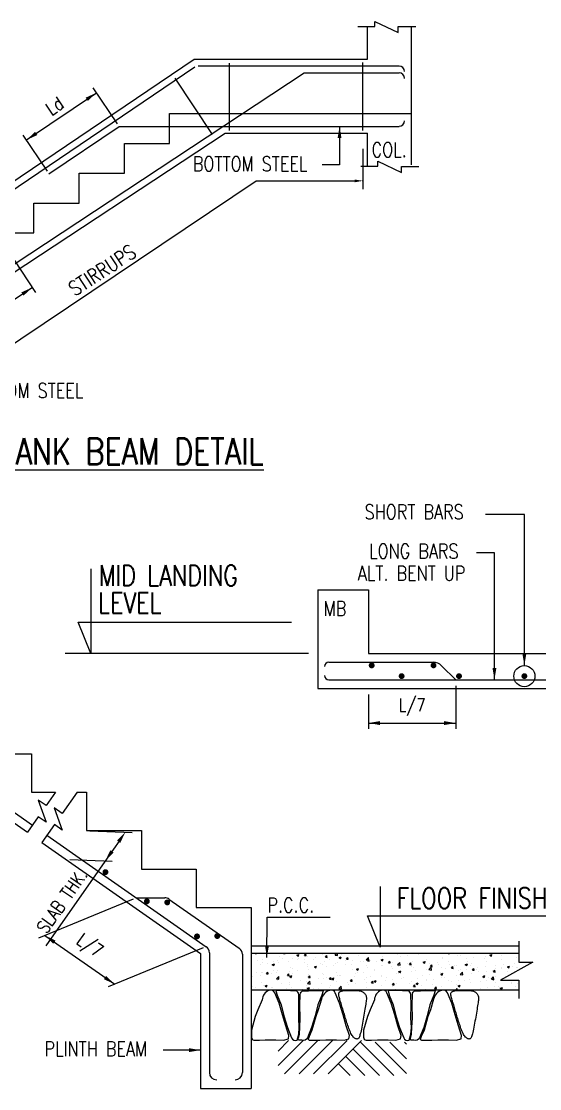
# Model space of a CAD drawing. Extents: x -93349148775 to 1048725102051, y -1180441401940 to 309370.
# Drawn here: x 103.6 to 191.9, y 164.8 to 346.8 of the extents above; entities that cross this region are included whole.
import ezdxf
from ezdxf.lldxf.tags import DXFTag

# ---------------------------------------------------------------- set-up
doc = ezdxf.new("R2010")
doc.units = 0
doc.header["$LTSCALE"] = 5
doc.header["$MEASUREMENT"] = 0
for name, color, linetype in [('DIM', 5, 'Continuous'), ('HT', 8, 'Continuous'), ('LEVEL', 5, 'Continuous'), ('LINE WORK', 4, 'Continuous'), ('NORMAL TEXT', 4, 'Continuous'), ('REINF', 6, 'Continuous'), ('sheet', 1, 'Continuous'), ('SUB TITLE', 3, 'Continuous'), ('TEXT', 4, 'Continuous'), ('TITLE', 6, 'Continuous'), ('WALL', 2, 'Continuous')]:
    doc.layers.add(name, color=color, linetype=linetype)
doc.styles.add('ROMANS', font='romans.shx', dxfattribs={"width": 0.8, "height": 2.25})
tags = doc.linetypes.add('DASHED2', pattern=[9.525, 6.35, -3.175]).pattern_tags.tags
tags[6:7] = [DXFTag(74, 4), DXFTag(75, 0), DXFTag(340, '0'), DXFTag(46, 1.0), DXFTag(50, 0.0), DXFTag(44, 0.0), DXFTag(45, 0.0)]
tags[4:5] = [DXFTag(74, 4), DXFTag(75, 0), DXFTag(340, '0'), DXFTag(46, 1.0), DXFTag(50, 0.0), DXFTag(44, 0.0), DXFTag(45, 0.0)]
tags = doc.linetypes.add('HIDDEN', pattern=[0.375, 0.25, -0.125]).pattern_tags.tags
tags[6:7] = [DXFTag(74, 4), DXFTag(75, 0), DXFTag(340, '0'), DXFTag(46, 1.0), DXFTag(50, 0.0), DXFTag(44, 0.0), DXFTag(45, 0.0)]
tags[4:5] = [DXFTag(74, 4), DXFTag(75, 0), DXFTag(340, '0'), DXFTag(46, 1.0), DXFTag(50, 0.0), DXFTag(44, 0.0), DXFTag(45, 0.0)]
doc.dimstyles.new('T1', dxfattribs={"dimtxt": 2.25, "dimasz": 2, "dimexe": 1, "dimexo": 0.5, "dimgap": 1, "dimtad": 1, "dimdec": 0, "dimzin": 1, "dimdsep": 46, "dimtxsty": 'ROMANS', "dimcen": 0.09, "dimclrd": 5, "dimclre": 5, "dimclrt": 4, "dimadec": 0, "dimazin": 0, "dimtfac": 1, "dimtdec": 0, "dimtofl": 0, "dimtmove": 0, "dimatfit": 3, "dimfxl": 0, "dimtolj": 1, "dimtzin": 1, "dimarcsym": 0})

# ---------------------------------------------------------------- blocks, each defined once
blk = doc.blocks.new('*X2')
for p, q in [((8345.1, 6506.7), (8345.1, 6506.7)), ((8345.5, 6508.4), (8353.1, 6503.3)), ((8353.1, 6503.3), (8354.8, 6508.4)), ((8434.2, 6507.1), (8434.2, 6507.1)), ((8538.4, 6505.5), (8540.9, 6508.4)), ((8538.4, 6505.5), (8550.4, 6504.5)), ((8550.4, 6504.5), (8549.7, 6508.4)), ((8626.3, 6502.8), (8626.3, 6502.8)), ((8630.5, 6494), (8644.5, 6499.4)), ((8630.5, 6494), (8640.5, 6487.3)), ((8640.5, 6487.3), (8644.5, 6499.4)), ((8681.9, 6493), (8691.5, 6504.4)), ((8681.9, 6493), (8693.8, 6491.9)), ((8693.8, 6491.9), (8691.5, 6504.4)), ((8807, 6499), (8807, 6499)), ((8825.3, 6480.4), (8835, 6491.9)), ((8837.3, 6479.3), (8835, 6491.9)), ((8885.8, 6494.6), (8885.8, 6494.6)), ((8890.6, 6494.7), (8903.7, 6508.4)), ((8890.6, 6494.7), (8908.4, 6491.9)), ((8908.4, 6491.9), (8906.4, 6508.4)), ((8935.9, 6501.1), (8935.9, 6501.1)), ((9052.6, 6492.9), (9052.6, 6492.9)), ((9317, 6502.1), (9317, 6502.1)), ((9387.6, 6488.7), (9387.6, 6488.7)), ((9463.3, 6498.6), (9463.3, 6498.6)), ((9663.9, 6508.4), (9670.8, 6503.8)), ((9670.8, 6503.8), (9672.4, 6508.4)), ((9724.9, 6491.5), (9724.9, 6491.5)), ((9744.1, 6493.7), (9744.1, 6493.7)), ((9825.9, 6504.3), (9825.9, 6504.3)), ((9948.3, 6494.5), (9962.3, 6499.8)), ((9948.3, 6494.5), (9958.2, 6487.8)), ((9958.2, 6487.7), (9962.3, 6499.8)), ((10025.3, 6489.8), (10025.3, 6489.8)), ((10041.2, 6502.8), (10041.2, 6502.8)), ((8361.2, 6457), (8361.2, 6457)), ((8381.6, 6428.2), (8381.6, 6428.2)), ((8393, 6462.8), (8393, 6462.8)), ((8396.7, 6443), (8396.7, 6443)), ((8425.8, 6479.3), (8425.8, 6479.3)), ((8431.7, 6434.8), (8431.7, 6434.8)), ((8462.5, 6429.5), (8476.5, 6434.9)), ((8462.5, 6429.5), (8472.4, 6422.8)), ((8467.9, 6452.4), (8467.9, 6452.4)), ((8472.4, 6422.8), (8476.5, 6434.9)), ((8499.4, 6457.1), (8499.4, 6457.1)), ((8507.4, 6444.7), (8507.4, 6444.7)), ((8509.6, 6482.8), (8509.6, 6482.8)), ((8532.5, 6474.8), (8532.5, 6474.8)), ((8574.7, 6447.9), (8574.7, 6447.9)), ((8600.4, 6469.9), (8600.4, 6469.9)), ((8633.7, 6461.4), (8633.7, 6461.4)), ((8639.3, 6470.3), (8639.3, 6470.3)), ((8681.5, 6443.4), (8681.5, 6443.4)), ((8683.8, 6468), (8683.8, 6468)), ((8701.8, 6418.3), (8701.8, 6418.3)), ((8702.7, 6432.8), (8702.7, 6432.8)), ((8704.3, 6484.9), (8704.3, 6484.9)), ((8746.1, 6465.8), (8746.1, 6465.8)), ((8749.9, 6413.5), (8763.9, 6418.9)), ((8759.5, 6477.9), (8759.5, 6477.9)), ((8759.9, 6406.8), (8763.9, 6418.9)), ((8788.2, 6438.9), (8788.2, 6438.9)), ((8804.5, 6432.4), (8804.5, 6432.4)), ((8819.3, 6452.8), (8819.3, 6452.8)), ((8825.3, 6480.4), (8837.3, 6479.4)), ((8833.2, 6415.7), (8833.2, 6415.7)), ((8852.8, 6461.3), (8852.8, 6461.3)), ((8883.3, 6422.3), (8883.3, 6422.3)), ((8895, 6434.4), (8895, 6434.4)), ((8905.6, 6445.2), (8905.6, 6445.2)), ((8918, 6478), (8932, 6483.4)), ((8918, 6478), (8927.9, 6471.3)), ((8927.9, 6471.3), (8932, 6483.4)), ((8935.9, 6472.9), (8935.9, 6472.9)), ((8959.1, 6432.2), (8959.1, 6432.2)), ((8959.6, 6456.7), (8959.6, 6456.7)), ((8968.8, 6467.9), (8978.4, 6479.3)), ((8968.8, 6467.9), (8980.7, 6466.8)), ((8980.7, 6466.8), (8978.4, 6479.3)), ((9001.8, 6429.9), (9001.8, 6429.9)), ((9009.4, 6460.2), (9009.4, 6460.2)), ((9066.4, 6452.2), (9066.4, 6452.2)), ((9085.4, 6448.9), (9085.4, 6448.9)), ((9104, 6461.6), (9119.6, 6477.8)), ((9104, 6461.6), (9121.8, 6458.8)), ((9108.5, 6425.4), (9108.5, 6425.4)), ((9112.1, 6474.3), (9112.1, 6474.3)), ((9112.2, 6455.3), (9121.9, 6466.8)), ((9112.2, 6455.3), (9124.2, 6454.3)), ((9121.8, 6458.8), (9119.6, 6477.8)), ((9124.2, 6454.2), (9121.9, 6466.8)), ((9135.4, 6455.5), (9135.4, 6455.5)), ((9173.1, 6447.7), (9173.1, 6447.7)), ((9205.4, 6462), (9219.4, 6467.4)), ((9205.4, 6462), (9215.3, 6455.3)), ((9210.7, 6420.5), (9210.7, 6420.5)), ((9211.2, 6465.4), (9211.2, 6465.4)), ((9213.1, 6487.1), (9213.1, 6487.1)), ((9215.3, 6455.3), (9219.4, 6467.4)), ((9215.3, 6420.9), (9215.3, 6420.9)), ((9255.7, 6442.8), (9265.3, 6454.2)), ((9255.7, 6442.8), (9267.6, 6441.7)), ((9267.6, 6441.7), (9265.3, 6454.2)), ((9279.9, 6443.2), (9279.9, 6443.2)), ((9314.6, 6435.5), (9314.6, 6435.5)), ((9317.5, 6428.5), (9333, 6444.7)), ((9317.5, 6428.5), (9335.2, 6425.7)), ((9322.1, 6416.4), (9322.1, 6416.4)), ((9335.3, 6425.7), (9333, 6444.7)), ((9337.5, 6482.1), (9337.5, 6482.1)), ((9386.7, 6438.7), (9386.7, 6438.7)), ((9394.2, 6433.6), (9394.2, 6433.6)), ((9399.1, 6430.2), (9408.8, 6441.7)), ((9399.1, 6430.2), (9411.1, 6429.2)), ((9411.1, 6429.1), (9408.8, 6441.7)), ((9410.7, 6419.7), (9410.7, 6419.7)), ((9417.3, 6449.6), (9417.3, 6449.6)), ((9492.8, 6446), (9506.8, 6451.3)), ((9492.8, 6446), (9502.8, 6439.3)), ((9493.4, 6434.2), (9493.4, 6434.2)), ((9502.8, 6439.3), (9506.8, 6451.3)), ((9510.9, 6453.6), (9510.9, 6453.6)), ((9518.3, 6462.4), (9518.3, 6462.4)), ((9537, 6436.4), (9537, 6436.4)), ((9542.6, 6417.7), (9552.2, 6429.1)), ((9542.6, 6417.7), (9554.5, 6416.6)), ((9554.6, 6416.6), (9552.2, 6429.1)), ((9587.1, 6443), (9587.1, 6443)), ((9600.2, 6429.7), (9600.2, 6429.7)), ((9622.2, 6477.4), (9622.2, 6477.4)), ((9627.5, 6473.6), (9627.5, 6473.6)), ((9662.8, 6452.9), (9662.8, 6452.9)), ((9675.4, 6429.7), (9675.4, 6429.7)), ((9686, 6405.1), (9695.7, 6416.6)), ((9698, 6404), (9695.7, 6416.6)), ((9707, 6425.2), (9707, 6425.2)), ((9722.4, 6424.9), (9722.4, 6424.9)), ((9780.2, 6430), (9794.2, 6435.3)), ((9780.2, 6430), (9790.2, 6423.2)), ((9789.1, 6469.6), (9789.1, 6469.6)), ((9790.2, 6423.2), (9794.2, 6435.3)), ((9792.1, 6449.8), (9792.1, 6449.8)), ((9813.7, 6420.7), (9813.7, 6420.7)), ((9823.4, 6437.7), (9823.4, 6437.7)), ((9839.2, 6476.2), (9839.2, 6476.2)), ((9908.7, 6469.8), (9908.7, 6469.8)), ((9914.9, 6486.1), (9914.9, 6486.1)), ((9920.5, 6416.2), (9920.5, 6416.2)), ((9927.3, 6452.7), (9927.3, 6452.7)), ((9988.6, 6423.9), (9988.6, 6423.9)), ((10030, 6466.8), (10030, 6466.8)), ((10038.7, 6430.5), (10038.7, 6430.5)), ((10067.7, 6413.9), (10081.7, 6419.3)), ((10077.6, 6407.2), (10081.7, 6419.3)), ((10101.7, 6419.8), (10101.7, 6419.8)), ((10114.4, 6440.4), (10114.4, 6440.4)), ((10131, 6479.6), (10131, 6479.6)), ((8329, 6349.3), (8329, 6349.3)), ((8352.7, 6372.8), (8352.7, 6372.8)), ((8379.1, 6355.9), (8379.1, 6355.9)), ((8386, 6377.6), (8386, 6377.6)), ((8394.3, 6376.4), (8394.3, 6376.4)), ((8422.7, 6367.6), (8432.4, 6379.1)), ((8422.7, 6367.6), (8434.7, 6366.6)), ((8434.7, 6366.6), (8432.4, 6379.1)), ((8454.8, 6365.9), (8454.8, 6365.9)), ((8469.4, 6392.8), (8469.4, 6392.8)), ((8490.2, 6333), (8505.8, 6349.2)), ((8492.8, 6373.1), (8492.8, 6373.1)), ((8496.9, 6390.5), (8496.9, 6390.5)), ((8508, 6330.2), (8505.8, 6349.2)), ((8566.2, 6355.1), (8575.8, 6366.6)), ((8566.2, 6355.1), (8578.1, 6354)), ((8578.1, 6354), (8575.8, 6366.5)), ((8581.1, 6382.5), (8581.1, 6382.5)), ((8581.9, 6349), (8595.9, 6354.4)), ((8581.9, 6349), (8591.8, 6342.3)), ((8586, 6412.8), (8586, 6412.8)), ((8591.8, 6342.3), (8595.9, 6354.4)), ((8598, 6403.3), (8598, 6403.3)), ((8599.5, 6368.6), (8599.5, 6368.6)), ((8631.2, 6389.1), (8631.2, 6389.1)), ((8699.4, 6351.7), (8699.4, 6351.7)), ((8706.3, 6364.1), (8706.3, 6364.1)), ((8706.9, 6399), (8706.9, 6399)), ((8709.6, 6342.5), (8719.3, 6354)), ((8709.6, 6342.5), (8721.6, 6341.5)), ((8721.6, 6341.5), (8719.3, 6354)), ((8749.9, 6413.5), (8759.9, 6406.8)), ((8802.1, 6365.8), (8802.1, 6365.8)), ((8813, 6359.6), (8813, 6359.6)), ((8830.7, 6343.4), (8830.7, 6343.4)), ((8903.1, 6378.6), (8903.1, 6378.6)), ((8906.4, 6353.4), (8906.4, 6353.4)), ((8919.8, 6355.1), (8919.8, 6355.1)), ((8927.7, 6353.5), (8927.7, 6353.5)), ((9007, 6393.6), (9007, 6393.6)), ((9026.6, 6350.6), (9026.6, 6350.6)), ((9032.7, 6370), (9032.7, 6370)), ((9037.3, 6397.5), (9051.3, 6402.9)), ((9037.3, 6397.5), (9047.3, 6390.8)), ((9044.3, 6373.5), (9044.3, 6373.5)), ((9047.3, 6390.8), (9051.3, 6402.9)), ((9082.8, 6376.6), (9082.8, 6376.6)), ((9109.7, 6407.7), (9109.7, 6407.7)), ((9133.3, 6346.1), (9133.3, 6346.1)), ((9158.6, 6386.5), (9158.6, 6386.5)), ((9160.9, 6393.6), (9160.9, 6393.6)), ((9208.3, 6353.9), (9208.3, 6353.9)), ((9208.9, 6349.7), (9208.9, 6349.7)), ((9277.6, 6413.6), (9277.6, 6413.6)), ((9284.9, 6403.2), (9284.9, 6403.2)), ((9312.2, 6368.9), (9312.2, 6368.9)), ((9324.8, 6381.5), (9338.8, 6386.8)), ((9324.8, 6381.5), (9334.7, 6374.8)), ((9325.5, 6369.7), (9325.5, 6369.7)), ((9334.7, 6374.7), (9338.8, 6386.8)), ((9334.9, 6409.8), (9334.9, 6409.8)), ((9414.8, 6383), (9414.8, 6383)), ((9428.8, 6411.8), (9428.8, 6411.8)), ((9442.1, 6389.7), (9442.1, 6389.7)), ((9484.4, 6357.5), (9484.4, 6357.5)), ((9515.9, 6395.8), (9515.9, 6395.8)), ((9530.9, 6395.4), (9546.5, 6411.6)), ((9530.9, 6395.4), (9548.7, 6392.6)), ((9534.4, 6364.1), (9534.4, 6364.1)), ((9535.6, 6407.3), (9535.6, 6407.3)), ((9548.7, 6392.6), (9546.5, 6411.6)), ((9558.8, 6409.7), (9558.8, 6409.7)), ((9610.2, 6374.1), (9610.2, 6374.1)), ((9612.2, 6365.4), (9626.2, 6370.8)), ((9612.2, 6365.4), (9622.1, 6358.7)), ((9617.3, 6344.2), (9617.3, 6344.2)), ((9619.7, 6410.8), (9619.7, 6410.8)), ((9622.1, 6358.7), (9626.2, 6370.8)), ((9642.4, 6402.8), (9642.4, 6402.8)), ((9686, 6405.1), (9698, 6404.1)), ((9720, 6358.3), (9720, 6358.3)), ((9736.5, 6390.7), (9736.5, 6390.7)), ((9744.4, 6362.3), (9759.9, 6378.5)), ((9744.4, 6362.3), (9762.1, 6359.5)), ((9749.1, 6398.3), (9749.1, 6398.3)), ((9751.8, 6359.7), (9751.8, 6359.7)), ((9762.1, 6359.5), (9759.9, 6378.5)), ((9786.6, 6397.3), (9786.6, 6397.3)), ((9821, 6371.1), (9821, 6371.1)), ((9829.5, 6392.5), (9839.1, 6404)), ((9829.5, 6392.5), (9841.5, 6391.5)), ((9841.5, 6391.5), (9839.1, 6404)), ((9855.9, 6393.8), (9855.9, 6393.8)), ((9862.3, 6407.2), (9862.3, 6407.2)), ((9868.4, 6379.8), (9868.4, 6379.8)), ((9899.6, 6349.4), (9913.6, 6354.8)), ((9899.6, 6349.4), (9909.6, 6342.7)), ((9909.6, 6342.7), (9913.6, 6354.8)), ((9924.9, 6386.1), (9924.9, 6386.1)), ((9936, 6345), (9936, 6345)), ((9957.8, 6329.2), (9973.4, 6345.4)), ((9962.6, 6389.3), (9962.6, 6389.3)), ((9972.9, 6380), (9982.6, 6391.5)), ((9972.9, 6380), (9984.9, 6379)), ((9975.6, 6326.4), (9973.4, 6345.4)), ((9984.9, 6378.9), (9982.6, 6391.5)), ((9985.1, 6399.8), (9985.1, 6399.8)), ((9986.1, 6351.6), (9986.1, 6351.6)), ((10027.2, 6411.6), (10027.2, 6411.6)), ((10027.6, 6400.2), (10027.6, 6400.2)), ((10067.7, 6413.9), (10077.6, 6407.2)), ((10069.4, 6384.8), (10069.4, 6384.8)), ((10128.6, 6413), (10128.6, 6413)), ((10134, 6407.1), (10134, 6407.1)), ((8326.4, 6277), (8326.4, 6277)), ((8347, 6275.4), (8347, 6275.4)), ((8391.8, 6309.9), (8391.8, 6309.9)), ((8402.2, 6287), (8402.2, 6287)), ((8413.8, 6284.5), (8427.8, 6289.9)), ((8413.8, 6284.5), (8423.8, 6277.8)), ((8423.8, 6277.8), (8427.8, 6289.9)), ((8453.8, 6270.9), (8453.8, 6270.9)), ((8461.1, 6273.4), (8461.1, 6273.4)), ((8490.2, 6333), (8508, 6330.2)), ((8494.5, 6323.9), (8494.5, 6323.9)), ((8528.5, 6303.6), (8528.5, 6303.6)), ((8577.8, 6293.5), (8577.8, 6293.5)), ((8578.6, 6310.2), (8578.6, 6310.2)), ((8593.1, 6270.2), (8593.1, 6270.2)), ((8595.5, 6336.7), (8595.5, 6336.7)), ((8654.3, 6320.2), (8654.3, 6320.2)), ((8694.4, 6313.5), (8694.4, 6313.5)), ((8697, 6285.2), (8697, 6285.2)), ((8701.3, 6268.5), (8715.3, 6273.8)), ((8703.6, 6299.9), (8719.2, 6316.1)), ((8703.6, 6299.9), (8721.4, 6297.1)), ((8711.2, 6261.8), (8715.3, 6273.8)), ((8721.4, 6297.1), (8719.2, 6316.1)), ((8742.3, 6269.6), (8742.3, 6269.6)), ((8780.6, 6336.8), (8780.6, 6336.8)), ((8799.7, 6299.2), (8799.7, 6299.2)), ((8811, 6333.5), (8811, 6333.5)), ((8853.1, 6330), (8862.7, 6341.5)), ((8853.1, 6330), (8865, 6328.9)), ((8853.8, 6274.5), (8853.8, 6274.5)), ((8859, 6289.6), (8859, 6289.6)), ((8865, 6328.9), (8862.7, 6341.4)), ((8869.3, 6333), (8883.3, 6338.4)), ((8869.3, 6333), (8879.2, 6326.3)), ((8879.2, 6326.3), (8883.3, 6338.3)), ((8900.7, 6312), (8900.7, 6312)), ((8917.1, 6266.8), (8932.7, 6283)), ((8934.9, 6264), (8932.7, 6283)), ((8975.6, 6309.6), (8975.6, 6309.6)), ((8980.1, 6291.1), (8980.1, 6291.1)), ((8996.5, 6317.4), (9006.2, 6328.9)), ((8996.5, 6317.4), (9008.5, 6316.4)), ((9004.6, 6327), (9004.6, 6327)), ((9008.5, 6316.4), (9006.2, 6328.9)), ((9030.2, 6297.7), (9030.2, 6297.7)), ((9092.2, 6329.6), (9092.2, 6329.6)), ((9104.8, 6274.5), (9104.8, 6274.5)), ((9105.9, 6307.7), (9105.9, 6307.7)), ((9107.3, 6341.1), (9107.3, 6341.1)), ((9140, 6304.9), (9149.6, 6316.4)), ((9140, 6304.9), (9151.9, 6303.8)), ((9151.9, 6303.8), (9149.6, 6316.3)), ((9156.7, 6317), (9170.7, 6322.3)), ((9156.7, 6317), (9166.7, 6310.2)), ((9166.7, 6310.2), (9170.7, 6322.3)), ((9205.8, 6287.3), (9205.8, 6287.3)), ((9232.3, 6324.3), (9232.3, 6324.3)), ((9240.1, 6341.6), (9240.1, 6341.6)), ((9282.3, 6330.9), (9282.3, 6330.9)), ((9283.4, 6292.3), (9293.1, 6303.8)), ((9283.4, 6292.3), (9295.4, 6291.3)), ((9285.3, 6279.7), (9285.3, 6279.7)), ((9295.4, 6291.3), (9293.1, 6303.8)), ((9309.7, 6302.3), (9309.7, 6302.3)), ((9346.9, 6337), (9346.9, 6337)), ((9358.1, 6340.9), (9358.1, 6340.9)), ((9401.9, 6299.7), (9401.9, 6299.7)), ((9412.4, 6316.4), (9412.4, 6316.4)), ((9426.9, 6279.8), (9436.5, 6291.3)), ((9426.9, 6279.8), (9438.8, 6278.7)), ((9431.8, 6278.6), (9431.8, 6278.6)), ((9438.8, 6278.7), (9436.5, 6291.2)), ((9444.1, 6300.9), (9458.2, 6306.3)), ((9444.1, 6300.9), (9454.1, 6294.2)), ((9453.6, 6332.5), (9453.6, 6332.5)), ((9454.1, 6294.2), (9458.2, 6306.3)), ((9481.8, 6285.2), (9481.8, 6285.2)), ((9513.4, 6329.2), (9513.4, 6329.2)), ((9518.5, 6319.7), (9518.5, 6319.7)), ((9557.6, 6295.2), (9557.6, 6295.2)), ((9560.4, 6328), (9560.4, 6328)), ((9570.3, 6267.2), (9580, 6278.7)), ((9582.3, 6266.2), (9580, 6278.7)), ((9614.9, 6277.6), (9614.9, 6277.6)), ((9635.2, 6339.7), (9635.2, 6339.7)), ((9667.2, 6323.5), (9667.2, 6323.5)), ((9683.9, 6311.8), (9683.9, 6311.8)), ((9717.6, 6291.7), (9717.6, 6291.7)), ((9731.6, 6284.9), (9745.6, 6290.3)), ((9731.6, 6284.9), (9741.5, 6278.2)), ((9734, 6318.4), (9734, 6318.4)), ((9741.5, 6278.2), (9745.6, 6290.3)), ((9773.9, 6319), (9773.9, 6319)), ((9809.7, 6328.4), (9809.7, 6328.4)), ((9818.6, 6304.5), (9818.6, 6304.5)), ((9880.7, 6314.5), (9880.7, 6314.5)), ((9922.5, 6319.5), (9922.5, 6319.5)), ((9933.5, 6272.7), (9933.5, 6272.7)), ((9957.8, 6329.2), (9975.6, 6326.4)), ((9976.8, 6280.5), (9976.8, 6280.5)), ((9987.5, 6310), (9987.5, 6310)), ((10009.2, 6282.7), (10009.2, 6282.7)), ((10019, 6268.9), (10033, 6274.3)), ((10019, 6268.9), (10028.9, 6262.2)), ((10025.2, 6333.6), (10025.2, 6333.6)), ((10029, 6262.2), (10033, 6274.3)), ((10093.5, 6300.5), (10093.5, 6300.5)), ((10094.2, 6305.5), (10094.2, 6305.5)), ((10123.7, 6279.8), (10123.7, 6279.8)), ((10135.5, 6299.3), (10135.5, 6299.3)), ((8560.6, 6266.4), (8560.6, 6266.4)), ((8667.3, 6261.9), (8667.3, 6261.9)), ((8701.3, 6268.5), (8711.2, 6261.8)), ((8778.1, 6264.5), (8778.1, 6264.5)), ((8917.1, 6266.8), (8934.9, 6264)), ((9002.1, 6260.5), (9002.1, 6260.5)), ((9168.6, 6259.6), (9168.6, 6259.6)), ((9305.5, 6262), (9305.5, 6262)), ((9511, 6262.6), (9511, 6262.6)), ((9570.3, 6267.2), (9582.3, 6266.2)), ((9716.9, 6258.4), (9723.4, 6266.2)), ((9724.9, 6258.4), (9723.4, 6266.1)), ((9860.2, 6260.4), (9860.2, 6260.4)), ((9883.4, 6266.1), (9883.4, 6266.1)), ((10022.7, 6267), (10022.7, 6267))]:
    blk.add_line(p, q)
blk = doc.blocks.new('*D401')
at = {"layer": 'DEFPOINTS', "color": 5, "linetype": 'ByBlock'}
for p in [(114.69, 208.78, 1002.91), (111.25, 203.87, 1002.91)]:
    blk.add_point(p, dxfattribs=at)
at = {"layer": 'DIM', "color": 5, "linetype": 'ByBlock', "lineweight": -2}
for p, q in [((115.28, 208.76, 1002.91), (122.51, 208.47, 1002.91)), ((120.54, 207.4, 1002.91), (119.03, 205.25, 1002.91)), ((119.03, 205.25, 1002.91), (107.77, 189.16, 1002.91)), ((111.84, 203.85, 1002.91), (119.07, 203.56, 1002.91))]:
    blk.add_line(p, q, dxfattribs=at)
at = {"layer": 'DIM', "color": 5, "linetype": 'ByBlock'}
for points in [[(121.32, 208.52, 1002.91), (119.9, 207.07, 1002.91), (120.45, 206.69, 1002.91)], [(117.89, 203.61, 1002.91), (118.76, 205.44, 1002.91), (119.31, 205.06, 1002.91)]]:
    blk.add_solid(points, dxfattribs=at)
at = {"layer": 'DIM', "color": 4, "linetype": 'ByBlock', "insert": (110.51, 196.78, 1002.91), "char_height": 2.25, "attachment_point": 5, "rotation": 55.008, "style": 'ROMANS'}
blk.add_mtext('SLAB THK.', dxfattribs=at)
blk = doc.blocks.new('rerrewt')
at = {"layer": 'HT'}
for p, q in [((299.47, 73.2), (303.75, 77.48)), ((299.47, 75.69), (301.26, 77.48)), ((300.55, 71.79), (306.24, 77.48)), ((303.04, 71.79), (308.73, 77.48)), ((305.53, 71.79), (311.22, 77.48)), ((308.02, 71.79), (313.71, 77.48)), ((313.53, 77.22), (319.23, 71.52)), ((316.02, 77.22), (321.38, 71.86)), ((318.51, 77.22), (321.38, 74.35)), ((321, 77.22), (321.38, 76.85)), ((311, 74.77), (314.25, 71.52)), ((312.25, 76.01), (316.74, 71.52)), ((309.76, 73.52), (311.76, 71.52))]:
    blk.add_line(p, q, dxfattribs=at)
blk = doc.blocks.new('*D402')
at = {"layer": 'DEFPOINTS', "color": 5, "linetype": 'ByBlock'}
for p in [(177.64, 233.99, 1002.91), (162.74, 232.49, 1002.91)]:
    blk.add_point(p, dxfattribs=at)
at = {"layer": 'DIM', "color": 5, "linetype": 'ByBlock', "lineweight": -2}
for p, q in [((177.64, 233.49, 1002.91), (177.64, 226.12, 1002.91)), ((162.74, 231.99, 1002.91), (162.74, 226.12, 1002.91)), ((162.74, 227.12, 1002.91), (177.64, 227.12, 1002.91))]:
    blk.add_line(p, q, dxfattribs=at)
at = {"layer": 'DIM', "color": 5, "linetype": 'ByBlock'}
for points in [[(162.74, 227.12, 1002.91), (164.74, 226.78, 1002.91), (164.74, 227.45, 1002.91)], [(177.64, 227.12, 1002.91), (175.64, 226.78, 1002.91), (175.64, 227.45, 1002.91)]]:
    blk.add_solid(points, dxfattribs=at)
at = {"layer": 'DIM', "color": 4, "linetype": 'ByBlock', "insert": (170.19, 229.83, 1002.91), "char_height": 2.25, "attachment_point": 5, "style": 'ROMANS'}
blk.add_mtext('L/7', dxfattribs=at)
blk = doc.blocks.new('*D406')
at = {"layer": 'DEFPOINTS', "color": 5, "linetype": 'ByBlock'}
for p in [(123.22, 197.33, 1002.91), (135.12, 188.99, 1002.91)]:
    blk.add_point(p, dxfattribs=at)
at = {"layer": 'sheet', "color": 5, "linetype": 'ByBlock', "lineweight": -2}
for p, q in [((122.67, 197.1, 1002.91), (106.49, 190.47, 1002.91)), ((107.59, 190.92, 1002.91), (119.5, 182.59, 1002.91)), ((134.57, 188.77, 1002.91), (118.4, 182.14, 1002.91))]:
    blk.add_line(p, q, dxfattribs=at)
at = {"layer": 'sheet', "color": 5, "linetype": 'ByBlock'}
for points in [[(107.59, 190.92, 1002.91), (109.04, 189.5, 1002.91), (109.42, 190.04, 1002.91)], [(119.5, 182.59, 1002.91), (117.67, 183.46, 1002.91), (118.05, 184.01, 1002.91)]]:
    blk.add_solid(points, dxfattribs=at)
at = {"layer": 'sheet', "color": 4, "linetype": 'ByBlock', "insert": (115.1, 188.97, 1002.91), "char_height": 2.25, "attachment_point": 5, "rotation": 325.008, "style": 'ROMANS'}
blk.add_mtext('L/7', dxfattribs=at)
blk = doc.blocks.new('*D409')
at = {"layer": 'DEFPOINTS', "color": 5, "linetype": 'ByBlock'}
for p in [(120.28, 328.85), (108.34, 320.79)]:
    blk.add_point(p, dxfattribs=at)
at = {"layer": 'sheet', "color": 5, "linetype": 'ByBlock', "lineweight": -2}
for p, q in [((120, 329.26), (115.85, 335.41)), ((104.47, 326.53), (116.4, 334.58)), ((108.06, 321.21), (103.91, 327.35))]:
    blk.add_line(p, q, dxfattribs=at)
at = {"layer": 'sheet', "color": 5, "linetype": 'ByBlock'}
for points in [[(116.4, 334.58), (114.93, 333.19), (114.56, 333.74)], [(104.47, 326.53), (106.32, 327.37), (105.94, 327.92)]]:
    blk.add_solid(points, dxfattribs=at)
at = {"layer": 'sheet', "color": 4, "linetype": 'ByBlock', "insert": (109.25, 332.32), "char_height": 2.25, "attachment_point": 5, "rotation": 34.0321, "style": 'ROMANS'}
blk.add_mtext('Ld', dxfattribs=at)
blk = doc.blocks.new('*D410')
at = {"layer": 'DEFPOINTS', "color": 5, "linetype": 'ByBlock'}
for p in [(102.03, 306.56), (89.75, 298.46)]:
    blk.add_point(p, dxfattribs=at)
at = {"layer": 'sheet', "color": 5, "linetype": 'ByBlock', "lineweight": -2}
for p, q in [((102.31, 306.14), (106, 300.54)), ((93.17, 293.27), (105.45, 301.37)), ((90.02, 298.04), (93.72, 292.44))]:
    blk.add_line(p, q, dxfattribs=at)
at = {"layer": 'sheet', "color": 5, "linetype": 'ByBlock'}
for points in [[(105.45, 301.37), (103.97, 299.99), (103.6, 300.55)], [(93.17, 293.27), (95.02, 294.1), (94.65, 294.65)]]:
    blk.add_solid(points, dxfattribs=at)
at = {"layer": 'sheet', "color": 4, "linetype": 'ByBlock', "insert": (98.14, 299.1), "char_height": 2.25, "attachment_point": 5, "rotation": 33.3885, "style": 'ROMANS'}
blk.add_mtext('Ld ', dxfattribs=at)

msp = doc.modelspace()

# ---------------------------------------------------------------- linework, layer by layer
at = {"color": 5, "linetype": 'ByBlock'}
for p, q in [((80.96, 277.51), (143.61, 319.56)), ((143.61, 319.56), (160.42, 319.56))]:
    msp.add_line(p, q, dxfattribs=at)
msp.add_solid([(160.42, 319.79), (160.42, 319.32), (161.82, 319.56)], dxfattribs=at)
at = {"layer": 'DEFPOINTS', "color": 0, "linetype": 'ByBlock'}
for p in [(136.15, 327.48), (161.82, 325.74)]:
    msp.add_point(p, dxfattribs=at)
at = {"layer": 'DIM', "color": 5, "linetype": 'HIDDEN'}
for p, q in [((128.86, 325.94), (128.86, 331.03)), ((121.15, 320.86), (121.15, 325.94)), ((121.15, 325.94), (128.86, 325.94)), ((113.43, 315.78), (113.43, 320.86)), ((113.43, 320.86), (121.15, 320.86)), ((105.72, 315.78), (113.43, 315.78)), ((105.72, 310.69), (105.72, 315.78)), ((98, 310.69), (105.72, 310.69))]:
    msp.add_line(p, q, dxfattribs=at)
at = {"layer": 'DIM', "color": 5, "linetype": 'DASHED2'}
msp.add_line((128.86, 331.03), (170.07, 331.03), dxfattribs=at)
at = {"layer": 'HT'}
for p, q in [((160.93, 345.9), (163.83, 345.9)), ((163.83, 345.9), (163.83, 346.75)), ((163.83, 346.75), (167.84, 344.85)), ((167.84, 344.85), (167.84, 345.86)), ((167.84, 345.86), (170.81, 345.86)), ((161.82, 325.04), (161.82, 318.15)), ((164.37, 322.07), (164.37, 322.92)), ((164.37, 322.92), (168.38, 321.01)), ((161.47, 322.07), (164.37, 322.07)), ((168.38, 321.01), (168.38, 322.03)), ((168.38, 322.03), (171.35, 322.03)), ((152.51, 238.96, 1002.91), (111.07, 238.96, 1002.91))]:
    msp.add_line(p, q, dxfattribs=at)
at = {"layer": 'HT', "elevation": 1002.91}
for points in [[(109.42, 215.33), (107.81, 213.04), (106.45, 213.99), (107.83, 210.2), (106.48, 211.15), (104.64, 208.51)], [(113.09, 215.33), (110.55, 211.71), (109.19, 212.67), (110.57, 208.88), (109.22, 209.82), (107.1, 206.78)], [(188.37, 189.96), (188.37, 186.34), (190.79, 186.34), (185.27, 183.3), (188.37, 183.3), (188.37, 180.18)]]:
    msp.add_lwpolyline(points, dxfattribs=at)
for points in [[(144.16, 173.06), (145.16, 173.14), (146.11, 173.1), (146.99, 173.1), (148.28, 173.06), (149.12, 173.29), (149.21, 173.87), (148.66, 175.52), (148.12, 177.37), (147.52, 179.36), (146.8, 181.13, 0.400098), (145.85, 181.55, 0.305522), (144.66, 179.94), (143.9, 178.25), (143.46, 177.1), (142.8, 174.75), (142.8, 173.56, 0.377927), (143.24, 173.06), (144.16, 173.06)], [(163.27, 173.06), (164.28, 173.14), (165.22, 173.1), (166.1, 173.1), (167.4, 173.06), (168.23, 173.29), (168.32, 173.87), (167.78, 175.52), (167.23, 177.37), (166.64, 179.36), (165.91, 181.13, 0.400098), (164.97, 181.55, 0.305522), (163.77, 179.94), (163.02, 178.25), (162.58, 177.1), (161.92, 174.75), (161.92, 173.56, 0.377927), (162.36, 173.06), (163.27, 173.06)]]:
    msp.add_lwpolyline(points, format="xyb", dxfattribs=at)
for points in [[(149.46, 181.49), (147.69, 181.52), (146.98, 181.48), (147.19, 180.72), (147.86, 179.07), (148.33, 177.22), (148.93, 175.22), (149.65, 173.46, 0.400098), (150.6, 173.03), (150.87, 174.08), (150.95, 175.22), (150.87, 176.88), (150.91, 179.02), (150.87, 180.83, 0.338097), (150.35, 181.49)], [(151.39, 173.03), (150.94, 173.04, -0.393625), (150.8, 173.23), (150.82, 173.47), (150.99, 174.08), (151.04, 175.22), (151.12, 176.88), (151.08, 179.02), (151.12, 180.83, -0.338097), (151.64, 181.49), (152.53, 181.49), (154.3, 181.52), (155.01, 181.48), (154.8, 180.72), (154.13, 179.07), (153.66, 177.22), (153.06, 175.22), (152.34, 173.46, -0.400098)], [(154.76, 180.05), (154.21, 178.25), (153.77, 177.1), (153.11, 174.75), (152.64, 173.66), (152.52, 173.34, 0.464041), (152.67, 173.06), (153.55, 173.06), (154.46, 173.06), (155.47, 173.14), (156.41, 173.1), (157.3, 173.1), (158.59, 173.06), (159.43, 173.29), (159.52, 173.87), (158.97, 175.52), (158.43, 177.37), (157.83, 179.36), (157.11, 181.13, 0.400098), (156.16, 181.55, 0.298535)], [(168.58, 181.49), (166.8, 181.52), (166.1, 181.48), (166.3, 180.72), (166.97, 179.07), (167.45, 177.22), (168.04, 175.22), (168.77, 173.46, 0.400098), (169.71, 173.03), (169.98, 174.08), (170.07, 175.22), (169.98, 176.88), (170.02, 179.02), (169.98, 180.83, 0.338097), (169.46, 181.49)], [(170.51, 173.03), (170.06, 173.04, -0.393625), (169.91, 173.23), (169.93, 173.47), (170.11, 174.08), (170.15, 175.22), (170.24, 176.88), (170.19, 179.02), (170.24, 180.83, -0.338097), (170.76, 181.49), (171.64, 181.49), (173.41, 181.52), (174.12, 181.48), (173.92, 180.72), (173.24, 179.07), (172.77, 177.22), (172.17, 175.22), (171.45, 173.46, -0.400098)], [(173.87, 180.05), (173.33, 178.25), (172.89, 177.1), (172.23, 174.75), (171.76, 173.66), (171.63, 173.34, 0.464041), (171.79, 173.06), (172.67, 173.06), (173.58, 173.06), (174.59, 173.14), (175.53, 173.1), (176.41, 173.1), (177.71, 173.06), (178.54, 173.29), (178.63, 173.87), (178.08, 175.52), (177.54, 177.37), (176.94, 179.36), (176.22, 181.13, 0.400098), (175.28, 181.55, 0.298535)]]:
    msp.add_lwpolyline(points, format="xyb", close=True, dxfattribs=at)
for points in [[(160.07, 173.72), (159.96, 173.87), (159.86, 174.03), (159.77, 174.21), (159.67, 174.41), (159.58, 174.62), (159.5, 174.84), (159.41, 175.07), (159.33, 175.3), (159.24, 175.54), (159.16, 175.78), (159.09, 176.02), (159.01, 176.26), (158.94, 176.51), (158.86, 176.75), (158.79, 176.99), (158.72, 177.23), (158.65, 177.47), (158.58, 177.71), (158.51, 177.94), (158.44, 178.17), (158.37, 178.4), (158.3, 178.63), (158.23, 178.85), (158.16, 179.07), (158.1, 179.29), (158.03, 179.5), (157.96, 179.71), (157.9, 179.9), (157.85, 180.09), (157.8, 180.27), (157.76, 180.43), (157.72, 180.58), (157.7, 180.71), (157.69, 180.82), (157.68, 180.92), (157.69, 181.01), (157.71, 181.09), (157.74, 181.16), (157.78, 181.22), (157.83, 181.27), (157.9, 181.32), (157.97, 181.36), (158.06, 181.4), (158.15, 181.43), (158.26, 181.46), (158.37, 181.48), (158.49, 181.5), (158.62, 181.52), (158.76, 181.53), (158.9, 181.53), (159.04, 181.54), (159.19, 181.54), (159.34, 181.54), (159.49, 181.53), (159.63, 181.53), (159.77, 181.53), (159.9, 181.53), (160.03, 181.53), (160.15, 181.52), (160.27, 181.52), (160.39, 181.52), (160.5, 181.52), (160.62, 181.52), (160.73, 181.52), (160.85, 181.51), (160.96, 181.51), (161.08, 181.5), (161.19, 181.49), (161.31, 181.47), (161.42, 181.44), (161.54, 181.4), (161.65, 181.35), (161.76, 181.29), (161.87, 181.22), (161.97, 181.14), (162.07, 181.05), (162.16, 180.95), (162.24, 180.84), (162.3, 180.72), (162.35, 180.6), (162.38, 180.47), (162.4, 180.33), (162.41, 180.18), (162.4, 180.02), (162.39, 179.84), (162.36, 179.64), (162.33, 179.42), (162.29, 179.18), (162.25, 178.92), (162.2, 178.63), (162.15, 178.33), (162.1, 178.01), (162.04, 177.67), (161.98, 177.33), (161.92, 176.98), (161.86, 176.63), (161.8, 176.27), (161.74, 175.93), (161.67, 175.59), (161.61, 175.26), (161.55, 174.95), (161.49, 174.66), (161.43, 174.39), (161.37, 174.15), (161.31, 173.95), (161.26, 173.77), (161.21, 173.62), (161.15, 173.5), (161.09, 173.41), (161.03, 173.34), (160.95, 173.29), (160.88, 173.26), (160.79, 173.25), (160.7, 173.26), (160.6, 173.29), (160.49, 173.34), (160.39, 173.4), (160.28, 173.49), (160.17, 173.59)], [(179.18, 173.72), (179.08, 173.87), (178.98, 174.03), (178.88, 174.21), (178.79, 174.41), (178.7, 174.62), (178.61, 174.84), (178.52, 175.07), (178.44, 175.3), (178.36, 175.54), (178.28, 175.78), (178.2, 176.02), (178.12, 176.26), (178.05, 176.51), (177.98, 176.75), (177.9, 176.99), (177.83, 177.23), (177.76, 177.47), (177.69, 177.71), (177.62, 177.94), (177.55, 178.17), (177.48, 178.4), (177.41, 178.63), (177.35, 178.85), (177.28, 179.07), (177.21, 179.29), (177.14, 179.5), (177.08, 179.71), (177.02, 179.9), (176.96, 180.09), (176.91, 180.27), (176.87, 180.43), (176.84, 180.58), (176.81, 180.71), (176.8, 180.82), (176.8, 180.92), (176.81, 181.01), (176.82, 181.09), (176.85, 181.16), (176.9, 181.22), (176.95, 181.27), (177.01, 181.32), (177.09, 181.36), (177.17, 181.4), (177.27, 181.43), (177.37, 181.46), (177.48, 181.48), (177.6, 181.5), (177.73, 181.52), (177.87, 181.53), (178.01, 181.53), (178.16, 181.54), (178.31, 181.54), (178.45, 181.54), (178.6, 181.53), (178.75, 181.53), (178.88, 181.53), (179.02, 181.53), (179.15, 181.53), (179.27, 181.52), (179.39, 181.52), (179.5, 181.52), (179.62, 181.52), (179.73, 181.52), (179.85, 181.52), (179.96, 181.51), (180.08, 181.51), (180.19, 181.5), (180.31, 181.49), (180.42, 181.47), (180.54, 181.44), (180.65, 181.4), (180.76, 181.35), (180.88, 181.29), (180.99, 181.22), (181.09, 181.14), (181.19, 181.05), (181.27, 180.95), (181.35, 180.84), (181.41, 180.72), (181.46, 180.6), (181.5, 180.47), (181.52, 180.33), (181.52, 180.18), (181.52, 180.02), (181.5, 179.84), (181.47, 179.64), (181.44, 179.42), (181.4, 179.18), (181.36, 178.92), (181.31, 178.63), (181.26, 178.33), (181.21, 178.01), (181.15, 177.67), (181.1, 177.33), (181.04, 176.98), (180.98, 176.63), (180.91, 176.27), (180.85, 175.93), (180.79, 175.59), (180.72, 175.26), (180.66, 174.95), (180.6, 174.66), (180.54, 174.39), (180.48, 174.15), (180.43, 173.95), (180.37, 173.77), (180.32, 173.62), (180.26, 173.5), (180.2, 173.41), (180.14, 173.34), (180.07, 173.29), (179.99, 173.26), (179.9, 173.25), (179.81, 173.26), (179.71, 173.29), (179.61, 173.34), (179.5, 173.4), (179.39, 173.49), (179.29, 173.59)]]:
    msp.add_lwpolyline(points, close=True, dxfattribs=at)
at = {"layer": 'HT'}
msp.add_circle((189.33, 235.12, 1002.91), 1.8, dxfattribs=at)
msp.add_point((161.82, 319.56), dxfattribs=at)
at = {"layer": 'LEVEL', "elevation": 1002.91}
for points in [[(115.45, 253.4), (115.45, 238.96), (113.26, 244.32), (149.62, 244.32)], [(164.78, 199.25), (164.78, 188.91), (162.59, 194.26), (196.77, 194.26)]]:
    msp.add_lwpolyline(points, dxfattribs=at)
at = {"layer": 'LINE WORK'}
for p, q in [((162.6, 340.3), (162.6, 345.91)), ((170.07, 322.3), (170.07, 345.93)), ((72.83, 299.63), (133.06, 340.3)), ((133.06, 340.3), (162.6, 340.3)), ((76.62, 287.01), (138.33, 327.68)), ((138.33, 327.68), (162.6, 327.68)), ((162.6, 322.08), (162.6, 327.68)), ((154.13, 249.84, 1002.91), (154.13, 232.99, 1002.91)), ((154.13, 249.84, 1002.91), (162.74, 249.84, 1002.91)), ((162.74, 249.84, 1002.91), (162.74, 238.98, 1002.91)), ((162.74, 238.98, 1002.91), (199.06, 238.98, 1002.91)), ((66, 235.55, 1002.91), (104.64, 208.51, 1002.91)), ((154.13, 232.99, 1002.91), (200.94, 232.99, 1002.91)), ((95.97, 221.89, 1002.91), (105.33, 221.89, 1002.91)), ((105.33, 221.89, 1002.91), (105.33, 215.33, 1002.91)), ((105.33, 215.33, 1002.91), (109.42, 215.33, 1002.91)), ((113.09, 215.33, 1002.91), (114.69, 215.33, 1002.91)), ((114.69, 215.33, 1002.91), (114.69, 208.78, 1002.91)), ((114.69, 208.78, 1002.91), (124.05, 208.78, 1002.91)), ((124.05, 208.78, 1002.91), (124.05, 202.23, 1002.91)), ((107.1, 206.78, 1002.91), (134.15, 187.84, 1002.91)), ((124.05, 202.23, 1002.91), (133.41, 202.23, 1002.91)), ((133.41, 202.23, 1002.91), (133.41, 195.68, 1002.91)), ((133.41, 195.68, 1002.91), (142.77, 195.68, 1002.91)), ((142.77, 195.68, 1002.91), (142.77, 164.79, 1002.91)), ((134.15, 187.84, 1002.91), (134.15, 164.79, 1002.91)), ((142.77, 189.13, 1002.91), (188.28, 189.13, 1002.91)), ((142.77, 187.88, 1002.91), (188.28, 187.88, 1002.91)), ((142.77, 181.64, 1002.91), (188.28, 181.64, 1002.91)), ((134.15, 164.79, 1002.91), (142.77, 164.79, 1002.91))]:
    msp.add_line(p, q, dxfattribs=at)
at = {"layer": 'REINF'}
for p, q in [((59.69, 289.34), (133.18, 338.98)), ((133.71, 339.14), (167.97, 339.14)), ((76.5, 288.33), (151.81, 337.97)), ((151.81, 337.97), (167.97, 337.97)), ((108.28, 320.75), (120.28, 328.85)), ((120.28, 328.85), (167.97, 328.85)), ((62.51, 239.82, 1002.91), (105.49, 209.73, 1002.91)), ((156, 237.48, 1002.91), (173.81, 237.48, 1002.91)), ((175.23, 236.9, 1002.91), (177.64, 234.49, 1002.91)), ((156, 234.49, 1002.91), (200.08, 234.49, 1002.91)), ((107.96, 208.01, 1002.91), (135.12, 188.99, 1002.91)), ((123.22, 197.33, 1002.91), (128.05, 197.33, 1002.91)), ((128.76, 197.1, 1002.91), (140.74, 188.72, 1002.91)), ((135.65, 187.97, 1002.91), (135.65, 167.54, 1002.91)), ((141.27, 187.7, 1002.91), (141.27, 167.54, 1002.91))]:
    msp.add_line(p, q, dxfattribs=at)
at = {"layer": 'REINF', "const_width": 0.499, "elevation": 1002.91}
for points in [[(163.56, 236.95, -1), (163.06, 236.95, -1)], [(174.09, 236.95, -1), (173.6, 236.95, -1)], [(168.66, 235.12, -1), (168.16, 235.12, -1)], [(178.44, 235.12, -1), (177.94, 235.12, -1)], [(189.58, 235.12, -1), (189.08, 235.12, -1)], [(117.68, 201.71, 1), (118.18, 201.71, 1)], [(124.74, 196.73, 1), (125.24, 196.73, 1)], [(128.21, 196.54, 1), (128.71, 196.54, 1)], [(133.29, 190.75, 1), (133.79, 190.75, 1)], [(136.74, 190.81, 1), (137.24, 190.81, 1)]]:
    msp.add_lwpolyline(points, format="xyb", close=True, dxfattribs=at)
at = {"layer": 'REINF'}
for centre, radius, start, end in [((167.97, 338.2), 0.935, 0, 90), ((167.97, 337.03), 0.935, 0, 90), ((167.97, 329.79), 0.935, 270, 0), ((156, 236.74, 1002.91), 0.749, 90, 180), ((173.81, 235.48, 1002.91), 2, 45, 90), ((156, 235.24, 1002.91), 0.749, 180, 270), ((128.05, 196.08, 1002.91), 1.25, 55.0087, 90), ((134.4, 187.97, 1002.91), 1.25, 0, 55.0087), ((140.02, 187.7, 1002.91), 1.25, 0, 55.0087), ((136.9, 167.54, 1002.91), 1.25, 180, 270), ((140.02, 167.54, 1002.91), 1.25, 270, 0)]:
    msp.add_arc(centre, radius, start, end, dxfattribs=at)
at = {"layer": 'WALL'}
for p, q in [((139.1, 328.15), (139.1, 339.63)), ((161.82, 328.15), (161.82, 339.73)), ((136.15, 327.48), (129.83, 337.07))]:
    msp.add_line(p, q, dxfattribs=at)

# ---------------------------------------------------------------- block references
at = {"layer": 'HT', "xscale": 0.02496337890625, "yscale": 0.02496337890625, "zscale": 0.02496006389776358}
msp.add_blockref('*X2', (-64.88, 25.43, 1002.91), dxfattribs=at)
at = {"layer": 'HT'}
msp.add_blockref('rerrewt', (-152.12, 95.51, 1002.91), dxfattribs=at)

# ---------------------------------------------------------------- texts
at = {"layer": 'NORMAL TEXT', "linetype": 'Continuous', "style": 'ROMANS', "width": 0.8}
msp.add_text('STIRRUPS', height=2.5, rotation=33.1046, dxfattribs=at).set_placement((112.71, 299.8))
at = {"layer": 'SUB TITLE', "style": 'ROMANS', "width": 0.8}
for s, p in [('MID LANDING', (116.76, 250.53, 1002.91)), ('LEVEL', (116.67, 245.86, 1002.91)), ('FLOOR FINISH', (167.54, 195.5, 1002.91))]:
    msp.add_text(s, height=3.5, dxfattribs=at).set_placement(p)
at = {"layer": 'TEXT', "style": 'ROMANS', "width": 0.8}
for s, p in [('COL.', (163.29, 323.62)), ('BOTTOM STEEL', (132.82, 321.21)), ('BOTTOM STEEL', (94.62, 282.56)), ('SHORT BARS', (162.1, 261.88, 1002.91)), ('LONG BARS', (162.85, 255.19, 1002.91)), (' ALT. BENT UP', (159.57, 251.4, 1002.91)), ('MB', (155.12, 245.38, 1002.91)), ('P.C.C.', (145.54, 194.84, 1002.91)), ('PLINTH BEAM', (107.53, 170.34, 1002.91))]:
    msp.add_text(s, height=2.5, dxfattribs=at).set_placement(p)
at = {"layer": 'TITLE', "style": 'ROMANS', "width": 0.8}
msp.add_text('%%UTYP. CRANK BEAM DETAIL', height=4.5, dxfattribs=at).set_placement((83.65, 271.18))

# ---------------------------------------------------------------- dimensions: what is measured, and where the dimension line sits
at = {"layer": 'DIM'}
dim = msp.add_linear_dim(base=(177.64, 227.12, 1002.91), p1=(162.74, 232.49, 1002.91), p2=(177.64, 233.99, 1002.91), text='L/7', dimstyle='T1', dxfattribs=at)
dim.commit()
dim.dimension.update_dxf_attribs({"geometry": '*D402', "text_midpoint": (170.19, 229.83, 1002.91)})
dim = msp.add_aligned_dim(p1=(114.69, 208.78, 1002.91), p2=(111.25, 203.87, 1002.91), distance=5.59, text='SLAB THK.', dimstyle='T1', dxfattribs=at)
dim.commit()
dim.dimension.update_dxf_attribs({"geometry": '*D401', "text_midpoint": (110.51, 196.78, 1002.91)})
at = {"layer": 'sheet'}
for p1, p2, distance, text, picture, middle in [((108.34, 320.79), (120.28, 328.85), 6.92, 'Ld', '*D409', (109.25, 332.32)), ((89.75, 298.46), (102.03, 306.56), -6.21, 'Ld ', '*D410', (98.14, 299.1)), ((123.22, 197.33, 1002.91), (135.12, 188.99, 1002.91), -14.21, 'L/7', '*D406', (115.1, 188.97, 1002.91))]:
    dim = msp.add_aligned_dim(p1=p1, p2=p2, distance=distance, text=text, dimstyle='T1', dxfattribs=at)
    dim.commit()
    dim.dimension.update_dxf_attribs({"geometry": picture, "text_midpoint": middle})

# ---------------------------------------------------------------- leaders
at = {"layer": 'DIM'}
for points in [[(189.33, 236.92, 1002.91), (189.33, 262.65, 1002.91), (182.68, 262.65, 1002.91)], [(184.23, 234.49, 1002.91), (184.23, 256.12, 1002.91), (181.2, 256.12, 1002.91)], [(145.45, 187.17, 1002.91), (145.48, 194.05, 1002.91), (156.24, 194.05, 1002.91)], [(134.15, 171.36, 1002.91), (127.76, 171.36, 1002.91)]]:
    msp.add_leader(points, dimstyle='T1', override={"dimgap": 1, "dimtad": 0}, dxfattribs=at)
at = {"layer": 'sheet'}
msp.add_leader([(157.83, 328.85), (157.83, 322.31), (154.86, 322.31)], dimstyle='T1', override={"dimscale": 1, "dimgap": 1, "dimtad": 1}, dxfattribs=at)

doc.saveas('drawing.dxf')
